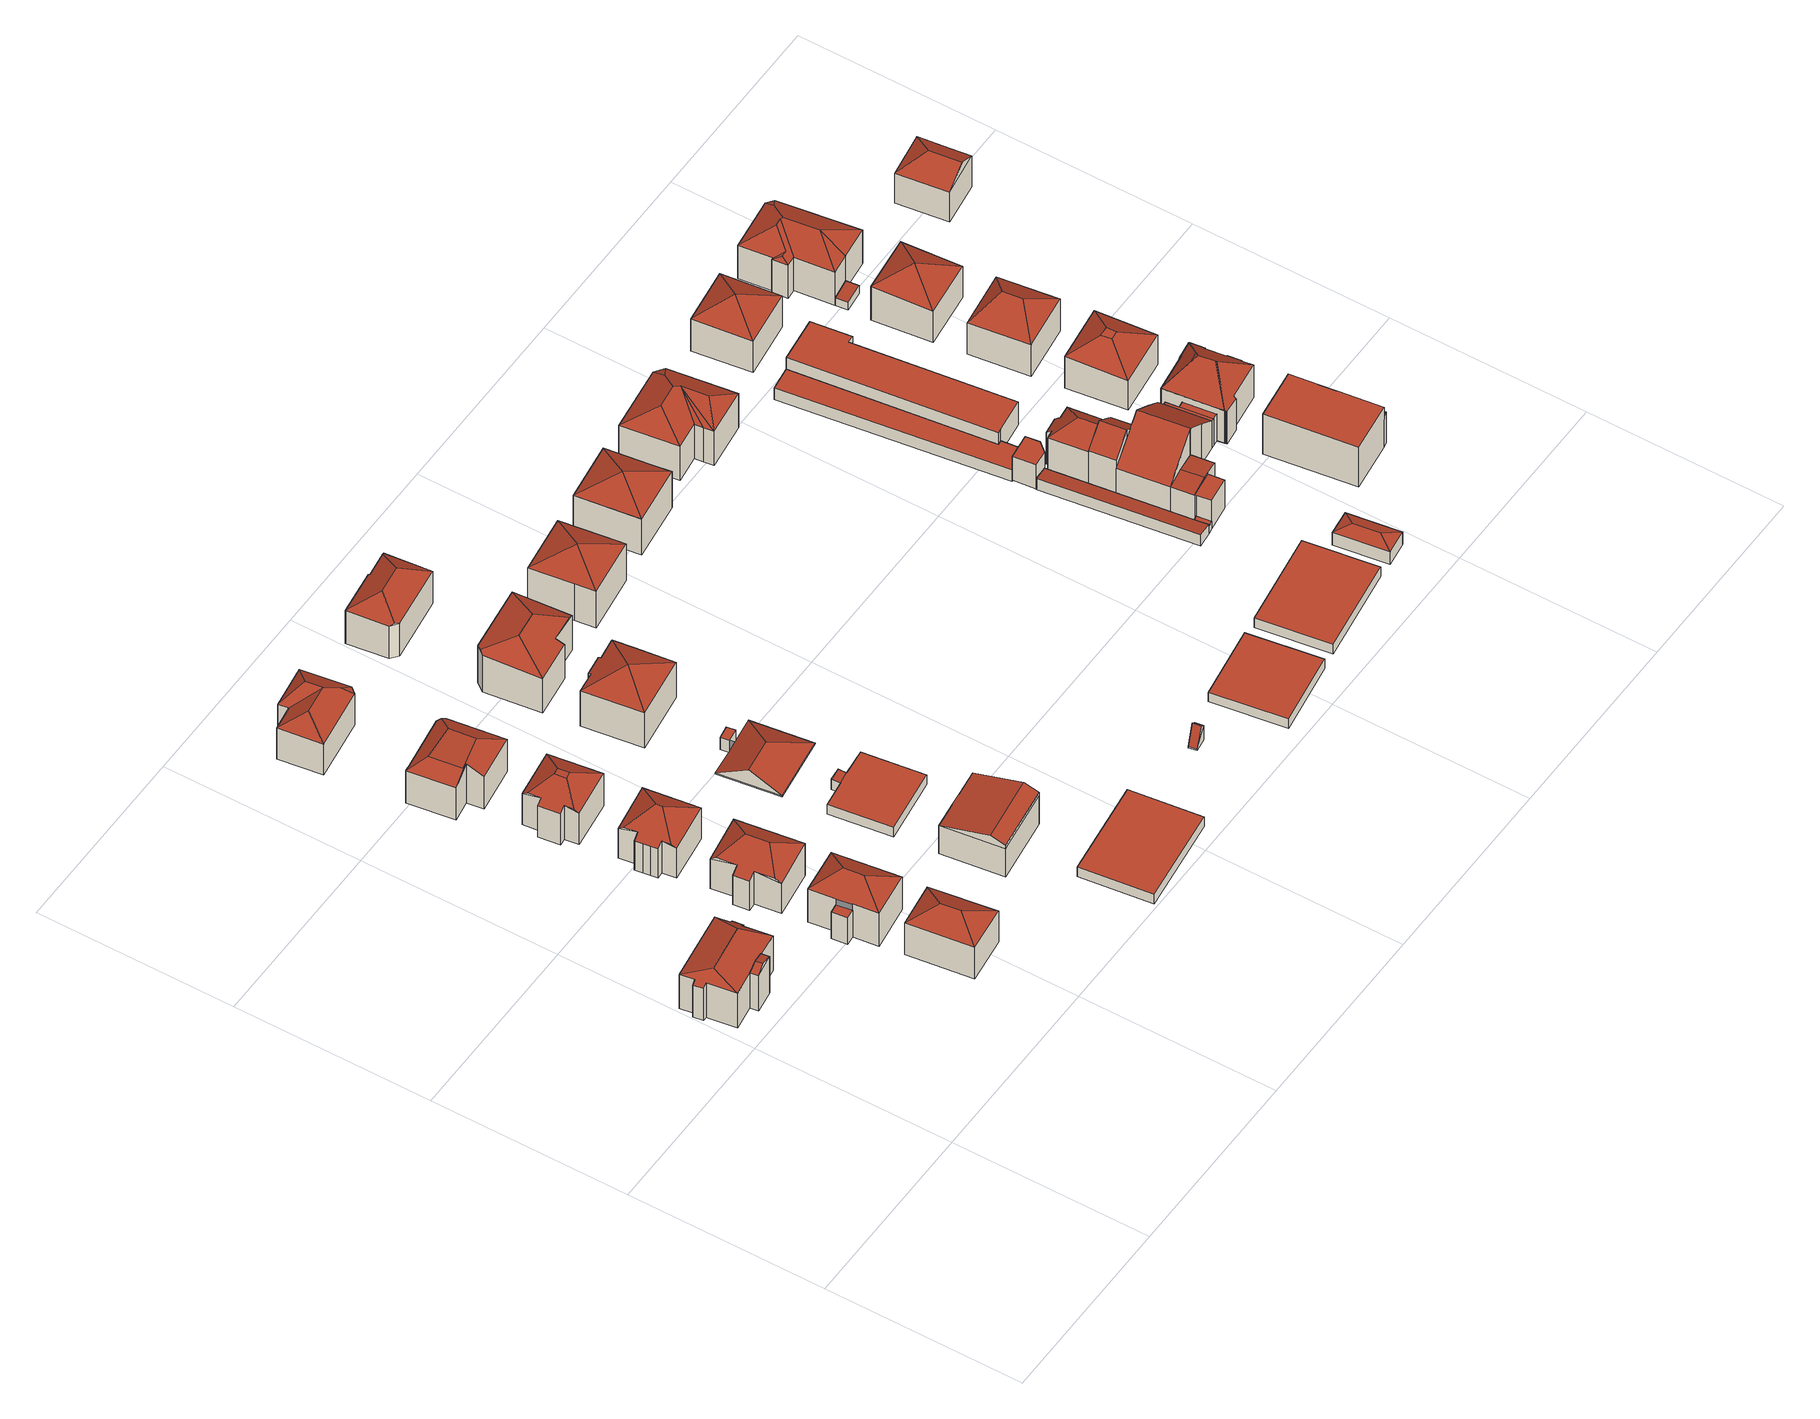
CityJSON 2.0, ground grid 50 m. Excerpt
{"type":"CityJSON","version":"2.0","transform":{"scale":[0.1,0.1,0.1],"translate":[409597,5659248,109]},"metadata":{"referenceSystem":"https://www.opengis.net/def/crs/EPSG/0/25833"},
"CityObjects":{
"building1":{"type":"Building","attributes":{"Gemeindeschluessel":14612000,"Geometrietyp2DReferenz":"3000","function":"31001_9998","roofType":"9999"},"children":["building1-1","building1-2"]},
"building1-1":{"type":"BuildingPart","attributes":{"Dachtyp_tdc":"tdcGableRoof","Dachneigung":14.38,"QualitaetDacherkennung":37,"Geometrietyp2DReferenz":"3000","measuredHeight":12.45,"roofType":"3100"},"parents":["building1"],"geometry":[{"type":"MultiSurface","lod":"2","boundaries":[[[0,1,2,3,4]],[[1,5,6,2]],[[5,7,8,9,6]],[[5,1,10]],[[0,7,11]],[[1,0,11,10]],[[7,5,10,11]],[[3,2,6,9]]],"semantics":{"surfaces":[{"type":"WallSurface"},{"type":"RoofSurface"},{"type":"GroundSurface"}],"values":[0,0,0,0,0,1,1,2]}}]},
"building1-2":{"type":"BuildingPart","attributes":{"Dachtyp_tdc":"tdcHipRoof","Dachneigung":17.71,"QualitaetDacherkennung":63,"Geometrietyp2DReferenz":"3000","measuredHeight":13.17,"roofType":"3200"},"parents":["building1"],"geometry":[{"type":"MultiSurface","lod":"2","boundaries":[[[12,13,14,15]],[[16,8,4,17,15,14]],[[9,18,19,20,21,22,23,24,25,26,27,28,29,3]],[[8,16,18,9]],[[16,30,19,18]],[[30,31,20,19]],[[31,32,21,20]],[[32,33,22,21]],[[33,13,23,22]],[[13,12,24,23]],[[12,34,25,24]],[[34,35,26,25]],[[35,36,27,26]],[[36,37,28,27]],[[37,17,29,28]],[[17,4,3,29]],[[17,37,36,35,34,12,15]],[[13,33,32,31,30,16,14]]],"semantics":{"surfaces":[{"type":"RoofSurface"},{"type":"GroundSurface"},{"type":"WallSurface"}],"values":[0,0,1,2,2,2,2,2,2,2,2,2,2,2,2,2,0,0]}}]},
"building2":{"type":"Building","attributes":{"Dachtyp_tdc":"tdcHipRoof","Gemeindeschluessel":14612000,"Dachneigung":29.77,"QualitaetDacherkennung":73,"Geometrietyp2DReferenz":"3000","measuredHeight":13.25,"function":"31001_9998","roofType":"3200"},"geometry":[{"type":"Solid","lod":"2","boundaries":[[[[38,39,40,41]],[[39,42,43,40]],[[42,44,45,43]],[[44,38,41,45]],[[42,39,46]],[[38,44,47]],[[39,38,47,46]],[[44,42,46,47]],[[41,40,43,45]]]],"semantics":{"surfaces":[{"type":"WallSurface"},{"type":"RoofSurface"},{"type":"GroundSurface"}],"values":[[0,0,0,0,1,1,1,1,2]]}}]},
"building3":{"type":"Building","attributes":{"Gemeindeschluessel":14612000,"Geometrietyp2DReferenz":"3000","function":"31001_9998","roofType":"9999"},"children":["building3-1","building3-2"]},
"building3-1":{"type":"BuildingPart","attributes":{"Dachtyp_tdc":"tdcPolyFlatRoof","Dachneigung":0,"QualitaetDacherkennung":34,"Geometrietyp2DReferenz":"3000","measuredHeight":8.35,"roofType":"1000"},"parents":["building3"],"geometry":[{"type":"MultiSurface","lod":"2","boundaries":[[[48,49,50,51]],[[49,52,53,50]],[[52,54,55,53]],[[52,49,48,54]],[[51,50,53,55]]],"semantics":{"surfaces":[{"type":"WallSurface"},{"type":"RoofSurface"},{"type":"GroundSurface"}],"values":[0,0,0,1,2]}}]},
"building3-2":{"type":"BuildingPart","attributes":{"Dachtyp_tdc":"tdcHipRoof","Dachneigung":31.07,"QualitaetDacherkennung":76,"Geometrietyp2DReferenz":"3000","measuredHeight":13.85,"roofType":"3200"},"parents":["building3"],"geometry":[{"type":"MultiSurface","lod":"2","boundaries":[[[56,55,54]],[[56,57,58,55]],[[57,59,60,58]],[[59,61,62,60]],[[61,63,64,62]],[[63,65,51,64]],[[65,66,48,51]],[[63,61,67]],[[59,57,68]],[[61,59,68,67]],[[57,56,66,65,63,67,68]],[[55,58,60,62,64,51]]],"semantics":{"surfaces":[{"type":"WallSurface"},{"type":"RoofSurface"},{"type":"GroundSurface"}],"values":[0,0,0,0,0,0,0,1,1,1,1,2]}}]},
"building4":{"type":"Building","attributes":{"Dachtyp_tdc":"tdcFreeFormRoof","Gemeindeschluessel":14612000,"Dachneigung":27.85,"QualitaetDacherkennung":63,"Geometrietyp2DReferenz":"3000","measuredHeight":13.51,"function":"31001_9998","roofType":"5000"},"geometry":[{"type":"Solid","lod":"2","boundaries":[[[[69,70,71,72]],[[70,73,74,71]],[[73,75,76,74]],[[75,77,78,76]],[[77,79,80,78]],[[79,81,82,80]],[[81,83,84,82]],[[83,69,72,84]],[[85,86,87,70]],[[77,75,88,89]],[[79,89,88,86,85,69,83,81]],[[75,73,87,86,88]],[[70,69,85]],[[73,70,87]],[[79,77,89]],[[72,71,74,76,78,80,82,84]]]],"semantics":{"surfaces":[{"type":"WallSurface"},{"type":"RoofSurface"},{"type":"GroundSurface"}],"values":[[0,0,0,0,0,0,0,0,1,1,1,1,0,0,0,2]]}}]},
"building5":{"type":"Building","attributes":{"Dachtyp_tdc":"tdcFreeFormRoof","Gemeindeschluessel":14612000,"Dachneigung":25.5,"QualitaetDacherkennung":57,"Geometrietyp2DReferenz":"3000","measuredHeight":13.3,"function":"31001_9998","roofType":"5000"},"geometry":[{"type":"Solid","lod":"2","boundaries":[[[[90,91,92,93]],[[91,94,95,92]],[[94,96,97,95]],[[96,98,99,97]],[[98,100,101,99]],[[100,102,103,101]],[[102,104,105,103]],[[104,106,107,105]],[[106,108,109,107]],[[108,90,93,109]],[[100,98,110,111]],[[112,113,96,94,114]],[[110,98,113,112]],[[102,111,110,112,114,91,90,108,106,104]],[[94,91,114]],[[98,96,113]],[[102,100,111]],[[93,92,95,97,99,101,103,105,107,109]]]],"semantics":{"surfaces":[{"type":"WallSurface"},{"type":"RoofSurface"},{"type":"GroundSurface"}],"values":[[0,0,0,0,0,0,0,0,0,0,1,1,1,1,0,0,0,2]]}}]},
"building6":{"type":"Building","attributes":{"Dachtyp_tdc":"tdcFreeFormRoof","Gemeindeschluessel":14612000,"Dachneigung":25.38,"QualitaetDacherkennung":51,"Geometrietyp2DReferenz":"3000","measuredHeight":13.24,"function":"31001_9998","roofType":"5000"},"geometry":[{"type":"Solid","lod":"2","boundaries":[[[[115,116,117,118]],[[116,119,120,117]],[[119,121,122,120]],[[121,123,124,122]],[[123,125,126,124]],[[121,127,128,129,130,131,125,123]],[[132,115,133,130,129]],[[134,116,115,132]],[[116,134,128,127,119]],[[128,134,132,129]],[[121,119,127]],[[133,131,130]],[[126,135,136,118,117,120,122,124]],[[125,131,135,126]],[[131,133,136,135]],[[133,115,118,136]]]],"semantics":{"surfaces":[{"type":"WallSurface"},{"type":"RoofSurface"},{"type":"GroundSurface"}],"values":[[0,0,0,0,0,1,1,1,1,1,0,0,2,0,0,0]]}}]},
"building7":{"type":"Building","attributes":{"Dachtyp_tdc":"tdcFreeFormRoof","Gemeindeschluessel":14612000,"Dachneigung":3.14,"QualitaetDacherkennung":48,"Geometrietyp2DReferenz":"3000","measuredHeight":12.89,"function":"31001_9998","roofType":"5000"},"geometry":[{"type":"Solid","lod":"2","boundaries":[[[[137,138,139,140]],[[138,141,142,139]],[[141,143,144,142]],[[143,145,146,144]],[[145,147,148,146]],[[147,149,150,148]],[[149,151,152,150]],[[151,153,154,152]],[[153,155,156,154]],[[155,137,140,156]],[[157,158,159,137,155]],[[160,161,143,141,138,137,159]],[[149,147,145,161,160,162]],[[151,149,162,158,157,153]],[[158,162,160,159]],[[145,143,161]],[[155,153,157]],[[140,139,142,144,146,148,150,152,154,156]]]],"semantics":{"surfaces":[{"type":"WallSurface"},{"type":"RoofSurface"},{"type":"GroundSurface"}],"values":[[0,0,0,0,0,0,0,0,0,0,1,1,1,1,1,0,0,2]]}}]},
"building8":{"type":"Building","attributes":{"Dachtyp_tdc":"tdcFreeFormRoof","Gemeindeschluessel":14612000,"Dachneigung":31.77,"QualitaetDacherkennung":48,"Geometrietyp2DReferenz":"3000","measuredHeight":13.33,"function":"31001_9998","roofType":"5000"},"geometry":[{"type":"Solid","lod":"2","boundaries":[[[[163,164,165,166]],[[164,167,168,165]],[[167,169,170,168]],[[169,171,172,170]],[[171,173,174,172]],[[173,175,176,174]],[[175,163,166,176]],[[177,175,173]],[[178,179,177,173,171]],[[178,171,169]],[[179,178,169,167]],[[180,179,167,164]],[[180,164,163]],[[177,179,180,163,175]],[[166,165,168,170,172,174,176]]]],"semantics":{"surfaces":[{"type":"WallSurface"},{"type":"RoofSurface"},{"type":"GroundSurface"}],"values":[[0,0,0,0,0,0,0,1,1,1,1,1,1,1,2]]}}]},
"building9":{"type":"Building","attributes":{"Gemeindeschluessel":14612000,"Geometrietyp2DReferenz":"3000","function":"31001_9998","roofType":"9999"},"children":["building9-1","building9-2"]},
"building9-1":{"type":"BuildingPart","attributes":{"Dachtyp_tdc":"tdcPolyFlatRoof","Dachneigung":0,"QualitaetDacherkennung":0,"Geometrietyp2DReferenz":"3000","measuredHeight":3.06,"roofType":"9999"},"parents":["building9"],"geometry":[{"type":"MultiSurface","lod":"2","boundaries":[[[181,182,183,184]],[[184,183,185,186]],[[182,181,187,188]],[[181,184,186,187]],[[186,185,188,187]],[[188,185,183,182]]],"semantics":{"surfaces":[{"type":"RoofSurface"},{"type":"WallSurface"},{"type":"GroundSurface"},{"type":"ClosureSurface","isClosure":"1","QuelleClosure":"LoD1Solid"}],"values":[0,1,1,1,2,3]}}]},
"building9-2":{"type":"BuildingPart","attributes":{"Dachtyp_tdc":"tdcGableRoof","Dachneigung":11.98,"QualitaetDacherkennung":10,"Geometrietyp2DReferenz":"3000","measuredHeight":11.44,"roofType":"3100"},"parents":["building9"],"geometry":[{"type":"MultiSurface","lod":"2","boundaries":[[[189,190,191,192]],[[190,193,182,188,191]],[[194,195,196,185,183]],[[195,197,198,196]],[[197,189,192,198]],[[199,200,201,202]],[[195,194,193,190,202,201]],[[197,200,199,189]],[[195,201,200,197]],[[189,199,202,190]],[[192,191,188,185,196,198]]],"semantics":{"surfaces":[{"type":"WallSurface"},{"type":"RoofSurface"},{"type":"GroundSurface"}],"values":[0,0,0,0,0,1,1,0,0,0,2]}}]},
"building10":{"type":"Building","attributes":{"Gemeindeschluessel":14612000,"Geometrietyp2DReferenz":"3000","function":"31001_9998","roofType":"9999"},"children":["building10-1","building10-2"]},
"building10-1":{"type":"BuildingPart","attributes":{"Dachtyp_tdc":"tdcPolyFlatRoof","Dachneigung":0,"QualitaetDacherkennung":24,"Geometrietyp2DReferenz":"3000","measuredHeight":3,"roofType":"1000"},"parents":["building10"],"geometry":[{"type":"MultiSurface","lod":"2","boundaries":[[[203,204,205,206]],[[204,207,208,205]],[[207,209,210,208]],[[209,211,212,213,210]],[[214,203,206,215,216]],[[214,211,209,207,204,203]],[[206,205,208,210,213,215]]],"semantics":{"surfaces":[{"type":"WallSurface"},{"type":"RoofSurface"},{"type":"GroundSurface"}],"values":[0,0,0,0,0,1,2]}}]},
"building10-2":{"type":"BuildingPart","attributes":{"Dachtyp_tdc":"tdcPolyFlatRoof","Dachneigung":10.18,"QualitaetDacherkennung":91,"Geometrietyp2DReferenz":"3000","measuredHeight":3.32,"roofType":"2100"},"parents":["building10"],"geometry":[{"type":"MultiSurface","lod":"2","boundaries":[[[212,217,218,213]],[[217,219,220,218]],[[219,216,215,220]],[[216,219,217,212]],[[213,218,220,215]]],"semantics":{"surfaces":[{"type":"WallSurface"},{"type":"RoofSurface"},{"type":"GroundSurface"}],"values":[0,0,0,1,2]}}]},
"building11":{"type":"Building","attributes":{"Gemeindeschluessel":14612000,"Dachtyp_tdc":"tdcPolyFlatRoof","Dachneigung":0,"QualitaetDacherkennung":26,"Geometrietyp2DReferenz":"3000","measuredHeight":3,"function":"31001_9998","roofType":"1000"},"geometry":[{"type":"Solid","lod":"2","boundaries":[[[[221,222,223,224]],[[222,225,226,223]],[[225,227,228,226]],[[227,221,224,228]],[[227,225,222,221]],[[224,223,226,228]]]],"semantics":{"surfaces":[{"type":"WallSurface"},{"type":"RoofSurface"},{"type":"GroundSurface"}],"values":[[0,0,0,0,1,2]]}}]},
"building12":{"type":"Building","attributes":{"Gemeindeschluessel":14612000,"Geometrietyp2DReferenz":"3000","function":"31001_9998","roofType":"9999"},"children":["building12-1","building12-2"]},
"building12-1":{"type":"BuildingPart","attributes":{"Dachtyp_tdc":"tdcFreeFormRoof","Dachneigung":30,"QualitaetDacherkennung":8,"Geometrietyp2DReferenz":"3000","measuredHeight":4.78,"roofType":"5000"},"parents":["building12"],"geometry":[{"type":"MultiSurface","lod":"2","boundaries":[[[229,230,231,232]],[[230,233,234,231]],[[233,235,236,234]],[[237,235,233]],[[238,237,233,230]],[[238,230,229]],[[237,238,229,239,240,235]],[[232,231,234,236,241,242]]],"semantics":{"surfaces":[{"type":"WallSurface"},{"type":"RoofSurface"},{"type":"GroundSurface"}],"values":[0,0,0,0,1,1,1,2]}}]},
"building12-2":{"type":"BuildingPart","attributes":{"Dachtyp_tdc":"tdcPolyFlatRoof","Dachneigung":0,"QualitaetDacherkennung":42,"Geometrietyp2DReferenz":"3000","measuredHeight":3.94,"roofType":"1000"},"parents":["building12"],"geometry":[{"type":"MultiSurface","lod":"2","boundaries":[[[243,244,245,246]],[[244,247,239,242,245]],[[248,243,246,241,240]],[[248,247,244,243]],[[246,245,242,241]]],"semantics":{"surfaces":[{"type":"WallSurface"},{"type":"RoofSurface"},{"type":"GroundSurface"}],"values":[0,0,0,1,2]}}]},
"building13":{"type":"Building","attributes":{"Dachtyp_tdc":"tdcTentRoof","Gemeindeschluessel":14612000,"Dachneigung":26.67,"QualitaetDacherkennung":71,"Geometrietyp2DReferenz":"3000","measuredHeight":14.99,"function":"31001_9998","roofType":"3500"},"geometry":[{"type":"Solid","lod":"2","boundaries":[[[[249,250,251,252]],[[250,253,254,251]],[[253,255,256,254]],[[255,257,258,256]],[[257,259,260,258]],[[259,261,262,260]],[[261,263,264,262]],[[263,265,266,264]],[[265,267,268,266]],[[267,249,252,268]],[[259,257,255,269]],[[261,259,269]],[[263,261,269]],[[255,253,250,249,267,265,263,269]],[[252,251,254,256,258,260,262,264,266,268]]]],"semantics":{"surfaces":[{"type":"WallSurface"},{"type":"RoofSurface"},{"type":"GroundSurface"}],"values":[[0,0,0,0,0,0,0,0,0,0,1,1,1,1,2]]}}]},
"building14":{"type":"Building","attributes":{"Dachtyp_tdc":"tdcFreeFormRoof","Gemeindeschluessel":14612000,"Dachneigung":22.98,"QualitaetDacherkennung":44,"Geometrietyp2DReferenz":"3000","measuredHeight":14.34,"function":"31001_9998","roofType":"5000"},"geometry":[{"type":"Solid","lod":"2","boundaries":[[[[270,271,272,273]],[[271,274,275,272]],[[274,276,277,275]],[[276,278,279,277]],[[278,280,281,279]],[[280,282,283,281]],[[282,270,273,283]],[[284,270,282,285]],[[276,286,287,278]],[[286,285,282,280,287]],[[286,276,274,271,284,285]],[[271,270,284]],[[280,278,287]],[[273,272,275,277,279,281,283]]]],"semantics":{"surfaces":[{"type":"WallSurface"},{"type":"RoofSurface"},{"type":"GroundSurface"}],"values":[[0,0,0,0,0,0,0,1,1,1,1,0,0,2]]}}]},
"building15":{"type":"Building","attributes":{"Dachtyp_tdc":"tdcFreeFormRoof","Gemeindeschluessel":14612000,"Dachneigung":32.27,"QualitaetDacherkennung":72,"Geometrietyp2DReferenz":"3000","measuredHeight":13.97,"function":"31001_9998","roofType":"5000"},"geometry":[{"type":"Solid","lod":"2","boundaries":[[[[288,289,290,291]],[[289,292,293,290]],[[292,294,295,293]],[[294,296,297,295]],[[296,298,299,297]],[[298,300,301,299]],[[300,288,291,301]],[[296,294,302,303]],[[300,304,305,288]],[[303,302,292,289,288,305]],[[296,303,305,304,298]],[[294,292,302]],[[300,298,304]],[[291,290,293,295,297,299,301]]]],"semantics":{"surfaces":[{"type":"WallSurface"},{"type":"RoofSurface"},{"type":"GroundSurface"}],"values":[[0,0,0,0,0,0,0,1,1,1,1,0,0,2]]}}]},
"building16":{"type":"Building","attributes":{"Dachtyp_tdc":"tdcGableRoof","Gemeindeschluessel":14612000,"Dachneigung":67.08,"QualitaetDacherkennung":8,"Geometrietyp2DReferenz":"3000","measuredHeight":5.51,"function":"31001_9998","roofType":"3100"},"geometry":[{"type":"Solid","lod":"2","boundaries":[[[[306,307,308,309]],[[307,310,311,308]],[[310,312,313,311]],[[312,306,309,313]],[[310,307,314]],[[306,312,315]],[[307,306,315,314]],[[312,310,314,315]],[[309,308,311,313]]]],"semantics":{"surfaces":[{"type":"WallSurface"},{"type":"RoofSurface"},{"type":"GroundSurface"}],"values":[[0,0,0,0,0,0,1,1,2]]}}]},
"building17":{"type":"Building","attributes":{"Dachtyp_tdc":"tdcFreeFormRoof","Gemeindeschluessel":14612000,"Dachneigung":26.66,"QualitaetDacherkennung":70,"Geometrietyp2DReferenz":"3000","measuredHeight":15.32,"function":"31001_9998","roofType":"5000"},"geometry":[{"type":"Solid","lod":"2","boundaries":[[[[316,317,318,319]],[[317,320,321,318]],[[320,322,323,321]],[[322,324,325,323]],[[324,326,327,325]],[[326,316,319,327]],[[328,322,320]],[[328,326,324,322]],[[326,328,316]],[[316,328,320,317]],[[319,318,321,323,325,327]]]],"semantics":{"surfaces":[{"type":"WallSurface"},{"type":"RoofSurface"},{"type":"GroundSurface"}],"values":[[0,0,0,0,0,0,1,1,1,1,2]]}}]},
"building18":{"type":"Building","attributes":{"Dachtyp_tdc":"tdcPolyFlatRoof","Gemeindeschluessel":14612000,"Dachneigung":0,"QualitaetDacherkennung":6,"Geometrietyp2DReferenz":"3000","measuredHeight":3,"function":"31001_9998","roofType":"1000"},"geometry":[{"type":"Solid","lod":"2","boundaries":[[[[329,330,331,332]],[[330,333,334,331]],[[333,335,336,334]],[[335,329,332,336]],[[335,333,330,329]],[[332,331,334,336]]]],"semantics":{"surfaces":[{"type":"WallSurface"},{"type":"RoofSurface"},{"type":"GroundSurface"}],"values":[[0,0,0,0,1,2]]}}]},
"building19":{"type":"Building","attributes":{"Dachtyp_tdc":"tdcFreeFormRoof","Gemeindeschluessel":14612000,"Dachneigung":26.99,"QualitaetDacherkennung":70,"Geometrietyp2DReferenz":"3000","measuredHeight":15.25,"function":"31001_9998","roofType":"5000"},"geometry":[{"type":"Solid","lod":"2","boundaries":[[[[337,338,339,340]],[[338,341,342,339]],[[341,343,344,342]],[[343,345,346,344]],[[345,337,340,346]],[[347,343,341,338]],[[343,347,348,345]],[[348,347,337]],[[338,337,347]],[[337,345,348]],[[340,339,342,344,346]]]],"semantics":{"surfaces":[{"type":"WallSurface"},{"type":"RoofSurface"},{"type":"GroundSurface"}],"values":[[0,0,0,0,0,1,1,1,1,0,2]]}}]},
"building20":{"type":"Building","attributes":{"Dachtyp_tdc":"tdcPolyFlatRoof","Gemeindeschluessel":14612000,"Dachneigung":0,"QualitaetDacherkennung":19,"Geometrietyp2DReferenz":"3000","measuredHeight":3,"function":"31001_9998","roofType":"1000"},"geometry":[{"type":"Solid","lod":"2","boundaries":[[[[349,350,351,352]],[[350,353,354,351]],[[353,355,356,354]],[[355,349,352,356]],[[355,353,350,349]],[[352,351,354,356]]]],"semantics":{"surfaces":[{"type":"WallSurface"},{"type":"RoofSurface"},{"type":"GroundSurface"}],"values":[[0,0,0,0,1,2]]}}]},
"building21":{"type":"Building","attributes":{"Dachtyp_tdc":"tdcFreeFormRoof","Gemeindeschluessel":14612000,"Dachneigung":28.41,"QualitaetDacherkennung":15,"Geometrietyp2DReferenz":"3000","measuredHeight":14.67,"function":"31001_9998","roofType":"5000"},"geometry":[{"type":"Solid","lod":"2","boundaries":[[[[357,358,359,360]],[[358,361,362,359]],[[361,363,364,362]],[[363,365,366,364]],[[365,367,368,366]],[[367,369,370,368]],[[369,371,372,370]],[[371,357,360,372]],[[373,374,375,371,369]],[[373,365,376]],[[373,367,365]],[[367,373,369]],[[376,365,363]],[[377,374,373,376,363,361]],[[377,361,358]],[[375,374,377,358,357]],[[375,357,371]],[[360,359,362,364,366,368,370,372]]]],"semantics":{"surfaces":[{"type":"WallSurface"},{"type":"RoofSurface"},{"type":"GroundSurface"}],"values":[[0,0,0,0,0,0,0,0,1,1,1,1,1,1,1,1,1,2]]}}]},
"building22":{"type":"Building","attributes":{"Gemeindeschluessel":14612000,"Dachneigung":90,"Dachorientierung":0,"MittlereTraufHoehe":112.86,"QualitaetDacherkennung":97,"ObjektHoehe":2.33,"BodenHoehe":110.53,"Geometrietyp2DReferenz":"3000","AbsoluteHoehe":112.86,"Dachflaeche":4.98,"measuredHeight":2.33,"function":"31001_9998","roofType":"1000","storeysAboveGround":1},"geometry":[{"type":"MultiSurface","lod":"2","boundaries":[[[378,379,380,381]],[[382,383,384,385]],[[381,380,383,382]],[[380,379,384,383]],[[379,378,385,384]],[[378,381,382,385]]],"semantics":{"surfaces":[{"type":"RoofSurface"},{"type":"GroundSurface"},{"type":"WallSurface"}],"values":[0,1,2,2,2,2]}}]},
"building23":{"type":"Building","attributes":{"Gemeindeschluessel":14612000,"Dachneigung":80.69,"Dachorientierung":0,"MittlereTraufHoehe":113.59,"QualitaetDacherkennung":100,"ObjektHoehe":3.48,"BodenHoehe":110.51,"Geometrietyp2DReferenz":"3000","AbsoluteHoehe":113.99,"Dachflaeche":157.26,"measuredHeight":3.48,"function":"31001_9998","roofType":"2100","storeysAboveGround":1},"geometry":[{"type":"MultiSurface","lod":"2","boundaries":[[[386,387,388,389]],[[387,390,385,388]],[[390,391,384,385]],[[391,392,393,384]],[[392,386,389,393]],[[392,391,390,387,386]],[[389,388,385,384,393]]],"semantics":{"surfaces":[{"type":"WallSurface"},{"type":"RoofSurface"},{"type":"GroundSurface"}],"values":[0,0,0,0,0,1,2]}}]},
"building24":{"type":"Building","attributes":{"Gemeindeschluessel":14612000,"Dachneigung":90,"Dachorientierung":0,"MittlereTraufHoehe":118.25,"QualitaetDacherkennung":17,"ObjektHoehe":7.58,"BodenHoehe":110.67,"Geometrietyp2DReferenz":"3000","AbsoluteHoehe":118.25,"Dachflaeche":34.42,"measuredHeight":7.58,"function":"31001_9998","roofType":"1000","storeysAboveGround":3},"geometry":[{"type":"MultiSurface","lod":"2","boundaries":[[[394,395,396,397]],[[395,398,399,396]],[[398,400,401,399]],[[400,402,403,401]],[[402,394,397,403]],[[402,400,398,395,394]],[[397,396,399,401,403]]],"semantics":{"surfaces":[{"type":"WallSurface"},{"type":"RoofSurface"},{"type":"GroundSurface"}],"values":[0,0,0,0,0,1,2]}}]},
"building25":{"type":"Building","attributes":{"Dachtyp_tdc":"tdcHipRoof","Gemeindeschluessel":14612000,"Dachneigung":19.69,"QualitaetDacherkennung":89,"Geometrietyp2DReferenz":"3000","measuredHeight":5.15,"function":"31001_9998","roofType":"3200"},"geometry":[{"type":"Solid","lod":"2","boundaries":[[[[404,405,406,407]],[[405,408,409,406]],[[408,410,411,409]],[[410,404,407,411]],[[408,405,412]],[[404,410,413]],[[405,404,413,412]],[[410,408,412,413]],[[407,406,409,411]]]],"semantics":{"surfaces":[{"type":"WallSurface"},{"type":"RoofSurface"},{"type":"GroundSurface"}],"values":[[0,0,0,0,1,1,1,1,2]]}}]},
"building26":{"type":"Building","attributes":{"Gemeindeschluessel":14612000,"Dachneigung":90,"Dachorientierung":0,"MittlereTraufHoehe":114.04,"QualitaetDacherkennung":76,"ObjektHoehe":3.7,"BodenHoehe":110.34,"Geometrietyp2DReferenz":"3000","AbsoluteHoehe":114.04,"Dachflaeche":326.48,"measuredHeight":3.7,"function":"31001_9998","roofType":"1000","storeysAboveGround":1},"geometry":[{"type":"MultiSurface","lod":"2","boundaries":[[[414,415,416,417]],[[415,418,419,416]],[[418,420,421,419]],[[420,422,423,421]],[[422,424,425,423]],[[424,414,417,425]],[[424,422,420,418,415,414]],[[417,416,419,421,423,425]]],"semantics":{"surfaces":[{"type":"WallSurface"},{"type":"RoofSurface"},{"type":"GroundSurface"}],"values":[0,0,0,0,0,0,1,2]}}]},
"building27":{"type":"Building","attributes":{"Gemeindeschluessel":14612000,"Dachneigung":90,"Dachorientierung":0,"MittlereTraufHoehe":117.62,"QualitaetDacherkennung":96,"ObjektHoehe":7.34,"BodenHoehe":110.28,"Geometrietyp2DReferenz":"3000","AbsoluteHoehe":117.62,"Dachflaeche":512.31,"measuredHeight":7.34,"function":"31001_9998","roofType":"1000","storeysAboveGround":2},"geometry":[{"type":"MultiSurface","lod":"2","boundaries":[[[426,427,417,416]],[[427,428,429,417]],[[428,430,431,429]],[[430,432,433,431]],[[432,434,435,433]],[[434,436,419,435]],[[436,426,416,419]],[[436,434,432,430,428,427,426]],[[416,417,429,431,433,435,419]]],"semantics":{"surfaces":[{"type":"WallSurface"},{"type":"RoofSurface"},{"type":"GroundSurface"}],"values":[0,0,0,0,0,0,0,1,2]}}]},
"building28":{"type":"Building","attributes":{"Gemeindeschluessel":14612000,"Dachneigung":52.2,"Dachorientierung":-7.7,"MittlereTraufHoehe":122.9,"QualitaetDacherkennung":32,"ObjektHoehe":16.95,"BodenHoehe":110.47,"Geometrietyp2DReferenz":"3000","AbsoluteHoehe":127.42,"Dachflaeche":337.52,"measuredHeight":16.95,"function":"31001_9998","roofType":"3100","storeysAboveGround":6},"children":["building28-1","building28-2","building28-3","building28-4","building28-5","building28-6","building28-7"],"geometry":[{"type":"MultiSurface","lod":"2","boundaries":[[[437,438,439,440,441]],[[442,443,444,445]],[[446,447,448,449,450]],[[447,451,452,448]],[[451,453,454,455,452]],[[456,457,458,459,460]],[[457,437,441,458]],[[461,462,463,443,442,438,437]],[[437,457,456,453,451,447,446,461]],[[441,440,464,445,444,465,466,449,448,452,455,459,458]],[[442,467,439,438]],[[442,445,464,467]],[[467,464,440,439]],[[468,462,461]],[[465,444,443,463]],[[466,465,463,462,468]],[[446,450,468,461]],[[466,468,450,449]],[[460,454,453,456]],[[460,459,455,454]]],"semantics":{"surfaces":[{"type":"WallSurface"},{"type":"RoofSurface"},{"type":"GroundSurface"},{"type":"ClosureSurface","isClosure":"1","QuelleClosure":"LoD2WallSurface"}],"values":[0,0,0,0,0,0,0,1,1,2,0,3,3,0,3,3,0,3,0,3]}}]},
"building28-1":{"type":"BuildingPart","attributes":{"Dachneigung":90,"Dachorientierung":0,"MittlereTraufHoehe":118.95,"QualitaetDacherkennung":80,"BodenHoehe":110.47,"ObjektTeilHoehe":8.49,"Geometrietyp2DReferenz":"3000","AbsoluteHoehe":118.95,"Dachflaeche":11.26,"measuredHeight":8.49,"roofType":"1000","storeysAboveGround":3},"parents":["building28"],"geometry":[{"type":"MultiSurface","lod":"2","boundaries":[[[454,469,470,455]],[[469,471,472,470]],[[473,460,459,474]],[[460,473,471,469,454]],[[455,470,472,474,459]],[[471,473,474,472]],[[455,459,460,454]]],"semantics":{"surfaces":[{"type":"WallSurface"},{"type":"RoofSurface"},{"type":"GroundSurface"},{"type":"ClosureSurface","isClosure":"1","QuelleClosure":"LoD2WallSurface"}],"values":[0,0,0,1,2,3,3]}}]},
"building28-2":{"type":"BuildingPart","attributes":{"Dachneigung":83.95,"Dachorientierung":-7.78,"MittlereTraufHoehe":119.5,"QualitaetDacherkennung":88,"BodenHoehe":110.47,"ObjektTeilHoehe":9.37,"Geometrietyp2DReferenz":"3000","AbsoluteHoehe":119.84,"Dachflaeche":59.47,"measuredHeight":9.37,"roofType":"3100","storeysAboveGround":3},"parents":["building28"],"geometry":[{"type":"MultiSurface","lod":"2","boundaries":[[[475,442,445,476]],[[439,477,478,440]],[[477,479,480,481,478]],[[467,442,475,482,483]],[[483,479,477,439,467]],[[484,476,445,464,440,478,481]],[[482,485,483]],[[475,476,484,485,482]],[[464,445,442,467]],[[439,440,464,467]],[[485,480,479,483]],[[481,480,485,484]]],"semantics":{"surfaces":[{"type":"WallSurface"},{"type":"RoofSurface"},{"type":"GroundSurface"},{"type":"ClosureSurface","isClosure":"1","QuelleClosure":"LoD2WallSurface"}],"values":[0,0,0,1,1,2,0,3,3,3,0,3]}}]},
"building28-3":{"type":"BuildingPart","attributes":{"Dachneigung":51.86,"Dachorientierung":-7.79,"MittlereTraufHoehe":123.16,"QualitaetDacherkennung":71,"BodenHoehe":110.47,"ObjektTeilHoehe":15.6,"Geometrietyp2DReferenz":"3000","AbsoluteHoehe":126.07,"Dachflaeche":87.8,"measuredHeight":15.6,"roofType":"3100","storeysAboveGround":5},"parents":["building28"],"geometry":[{"type":"MultiSurface","lod":"2","boundaries":[[[486,487,488,489,444,443]],[[490,491,492,493,494]],[[491,450,449,492]],[[495,487,486,496]],[[496,462,468,450,491,490,495]],[[465,444,489,497,498,493,492,449,466]],[[486,443,463,496]],[[443,444,465,463]],[[499,500,488,487,495]],[[497,489,488,500]],[[498,497,500,499]],[[490,494,499,495]],[[498,499,494,493]],[[463,462,496]],[[465,466,468,462,463]],[[466,449,450,468]]],"semantics":{"surfaces":[{"type":"WallSurface"},{"type":"RoofSurface"},{"type":"GroundSurface"},{"type":"ClosureSurface","isClosure":"1","QuelleClosure":"LoD2WallSurface"}],"values":[0,0,0,1,1,2,0,3,0,3,3,0,3,0,3,3]}}]},
"building28-4":{"type":"BuildingPart","attributes":{"Dachneigung":90,"Dachorientierung":0,"MittlereTraufHoehe":118.95,"QualitaetDacherkennung":94,"BodenHoehe":110.47,"ObjektTeilHoehe":8.49,"Geometrietyp2DReferenz":"3000","AbsoluteHoehe":118.95,"Dachflaeche":12.82,"measuredHeight":8.49,"roofType":"1000","storeysAboveGround":3},"parents":["building28"],"geometry":[{"type":"MultiSurface","lod":"2","boundaries":[[[471,501,502,472]],[[503,473,474,504]],[[473,503,501,471]],[[472,502,504,474]],[[504,502,501,503]],[[473,471,472,474]]],"semantics":{"surfaces":[{"type":"WallSurface"},{"type":"RoofSurface"},{"type":"GroundSurface"},{"type":"ClosureSurface","isClosure":"1","QuelleClosure":"LoD2WallSurface"}],"values":[0,0,1,2,3,3]}}]},
"building28-5":{"type":"BuildingPart","attributes":{"Dachneigung":90,"Dachorientierung":0,"MittlereTraufHoehe":119.51,"QualitaetDacherkennung":81,"BodenHoehe":110.47,"ObjektTeilHoehe":9.04,"Geometrietyp2DReferenz":"3000","AbsoluteHoehe":119.51,"Dachflaeche":26.36,"measuredHeight":9.04,"roofType":"1000","storeysAboveGround":3},"parents":["building28"],"geometry":[{"type":"MultiSurface","lod":"2","boundaries":[[[505,506,475,476,382]],[[480,507,508,481]],[[507,509,383,508]],[[509,505,382,383]],[[509,507,480,485,482,506,505]],[[382,476,484,481,508,383]],[[482,475,506]],[[484,476,475,482,485]],[[481,484,485,480]]],"semantics":{"surfaces":[{"type":"WallSurface"},{"type":"RoofSurface"},{"type":"GroundSurface"},{"type":"ClosureSurface","isClosure":"1","QuelleClosure":"LoD2WallSurface"}],"values":[0,0,0,0,1,2,0,3,3]}}]},
"building28-6":{"type":"BuildingPart","attributes":{"Dachneigung":51.41,"Dachorientierung":172.14,"MittlereTraufHoehe":121.72,"QualitaetDacherkennung":90,"BodenHoehe":110.47,"ObjektTeilHoehe":14.94,"Geometrietyp2DReferenz":"3000","AbsoluteHoehe":125.41,"Dachflaeche":127.84,"measuredHeight":14.94,"roofType":"5000","storeysAboveGround":5},"parents":["building28"],"geometry":[{"type":"MultiSurface","lod":"2","boundaries":[[[488,510,511,489]],[[510,512,513,511]],[[512,514,515,513]],[[514,516,517,515]],[[516,518,519,517]],[[518,520,521,519]],[[520,494,493,521]],[[522,500,499,494,520]],[[522,520,518,516,514,512,510]],[[522,510,488,500]],[[497,489,511,513,515,517,519,521,493,498]],[[488,489,497,500]],[[497,498,499,500]],[[498,493,494,499]]],"semantics":{"surfaces":[{"type":"WallSurface"},{"type":"RoofSurface"},{"type":"GroundSurface"},{"type":"ClosureSurface","isClosure":"1","QuelleClosure":"LoD2WallSurface"}],"values":[0,0,0,0,0,0,0,1,1,1,2,3,3,3]}}]},
"building28-7":{"type":"BuildingPart","attributes":{"Dachneigung":50.83,"Dachorientierung":-7.85,"MittlereTraufHoehe":120.78,"QualitaetDacherkennung":79,"BodenHoehe":110.47,"ObjektTeilHoehe":16.33,"Geometrietyp2DReferenz":"3000","AbsoluteHoehe":126.8,"Dachflaeche":303.39,"measuredHeight":16.33,"roofType":"3200","storeysAboveGround":5},"parents":["building28"],"geometry":[{"type":"MultiSurface","lod":"2","boundaries":[[[523,524,525,526]],[[524,527,528,525]],[[527,529,530,528]],[[529,531,532,530]],[[531,533,534,532]],[[533,535,536,534]],[[535,537,538,536]],[[537,539,540,538]],[[539,541,542,540]],[[541,543,544,542]],[[543,545,546,544]],[[545,547,548,546]],[[547,549,504,548]],[[549,503,504]],[[550,502,501]],[[550,551,552,502]],[[551,553,554,552]],[[553,555,556,554]],[[555,523,526,556]],[[557,558,539,537,535,533,531,529,527,524,523]],[[557,523,555,553,551]],[[558,557,551,550,549,547]],[[558,547,545,543,541,539]],[[526,525,528,530,532,534,536,538,540,542,544,546,548,504,502,552,554,556]],[[501,503,549,550]],[[501,502,504,503]]],"semantics":{"surfaces":[{"type":"WallSurface"},{"type":"RoofSurface"},{"type":"GroundSurface"},{"type":"ClosureSurface","isClosure":"1","QuelleClosure":"LoD2WallSurface"}],"values":[0,0,0,0,0,0,0,0,0,0,0,0,0,0,0,0,0,0,0,1,1,1,1,2,0,3]}}]},
"building29":{"type":"Building","attributes":{"Dachtyp_tdc":"tdcTentRoof","Gemeindeschluessel":14612000,"Dachneigung":29.29,"QualitaetDacherkennung":64,"Geometrietyp2DReferenz":"3000","measuredHeight":14.1,"function":"31001_9998","roofType":"3500"},"geometry":[{"type":"Solid","lod":"2","boundaries":[[[[559,560,561,562]],[[560,563,564,561]],[[563,565,566,564]],[[565,559,562,566]],[[560,559,567]],[[563,560,567]],[[565,563,567]],[[559,565,567]],[[562,561,564,566]]]],"semantics":{"surfaces":[{"type":"WallSurface"},{"type":"RoofSurface"},{"type":"GroundSurface"}],"values":[[0,0,0,0,1,1,1,1,2]]}}]},
"building30":{"type":"Building","attributes":{"Gemeindeschluessel":14612000,"Geometrietyp2DReferenz":"3000","function":"31001_9998","roofType":"9999"},"children":["building30-1","building30-2","building30-3"]},
"building30-1":{"type":"BuildingPart","attributes":{"Dachtyp_tdc":"tdcFreeFormRoof","Dachneigung":54.66,"QualitaetDacherkennung":22,"Geometrietyp2DReferenz":"3000","measuredHeight":10.12,"roofType":"5000"},"parents":["building30"],"geometry":[{"type":"MultiSurface","lod":"2","boundaries":[[[568,569,570,571]],[[569,572,573,570]],[[572,574,575,573]],[[576,577,572,569]],[[576,569,568]],[[577,576,568,574]],[[577,574,572]],[[575,571,570,573]]],"semantics":{"surfaces":[{"type":"WallSurface"},{"type":"RoofSurface"},{"type":"GroundSurface"}],"values":[0,0,0,1,1,1,0,2]}}]},
"building30-2":{"type":"BuildingPart","attributes":{"Dachtyp_tdc":"tdcPolyFlatRoof","Dachneigung":37.22,"QualitaetDacherkennung":36,"Geometrietyp2DReferenz":"3000","measuredHeight":9.91,"roofType":"2100"},"parents":["building30"],"geometry":[{"type":"MultiSurface","lod":"2","boundaries":[[[578,579,580,581]],[[582,583,584,585]],[[583,578,581,584]],[[583,582,579,578]],[[581,580,585,584]]],"semantics":{"surfaces":[{"type":"WallSurface"},{"type":"RoofSurface"},{"type":"GroundSurface"}],"values":[0,0,0,1,2]}}]},
"building30-3":{"type":"BuildingPart","attributes":{"Dachtyp_tdc":"tdcPolyFlatRoof","Dachneigung":0,"QualitaetDacherkennung":61,"Geometrietyp2DReferenz":"3000","measuredHeight":12.58,"roofType":"1000"},"parents":["building30"],"geometry":[{"type":"MultiSurface","lod":"2","boundaries":[[[586,587,588,580,579]],[[587,589,590,588]],[[589,591,568,571,590]],[[592,593,582,585,575,574]],[[593,592,591,589,587,586]],[[580,588,590,571,575,585]]],"semantics":{"surfaces":[{"type":"WallSurface"},{"type":"RoofSurface"},{"type":"GroundSurface"}],"values":[0,0,0,0,1,2]}}]},
"building31":{"type":"Building","attributes":{"Dachtyp_tdc":"tdcHipRoof","Gemeindeschluessel":14612000,"Dachneigung":39.44,"QualitaetDacherkennung":63,"Geometrietyp2DReferenz":"3000","measuredHeight":16.06,"function":"31001_9998","roofType":"3200"},"geometry":[{"type":"Solid","lod":"2","boundaries":[[[[529,531,594,595]],[[596,597,598,541,599,600]],[[601,602,603,604,557]],[[599,605,606,607,531,529,608,601,557,600]],[[604,596,600,557]],[[594,609,610,611,612,613,614,615,616,617,618,619,620,621,595]],[[531,607,609,594]],[[607,606,610,609]],[[606,605,611,610]],[[605,599,612,611]],[[599,541,613,612]],[[541,598,614,613]],[[598,597,615,614]],[[597,596,616,615]],[[596,604,617,616]],[[604,603,618,617]],[[603,602,619,618]],[[602,601,620,619]],[[601,608,621,620]],[[608,529,595,621]]]],"semantics":{"surfaces":[{"type":"WallSurface"},{"type":"RoofSurface"},{"type":"GroundSurface"}],"values":[[0,1,1,1,1,2,0,0,0,0,0,0,0,0,0,0,0,0,0,0]]}}]},
"building32":{"type":"Building","attributes":{"Dachtyp_tdc":"tdcCutTentRoof","Gemeindeschluessel":14612000,"Dachneigung":31.87,"QualitaetDacherkennung":68,"Geometrietyp2DReferenz":"3000","measuredHeight":13.46,"function":"31001_9998","roofType":"9999"},"geometry":[{"type":"Solid","lod":"2","boundaries":[[[[622,623,624,625]],[[623,626,627,624]],[[626,628,629,627]],[[628,622,625,629]],[[623,622,630,631]],[[626,623,631,632]],[[628,626,632,633]],[[622,628,633,630]],[[633,632,631,630]],[[625,624,627,629]]]],"semantics":{"surfaces":[{"type":"WallSurface"},{"type":"RoofSurface"},{"type":"GroundSurface"}],"values":[[0,0,0,0,1,1,1,1,1,2]]}}]},
"building33":{"type":"Building","attributes":{"Dachtyp_tdc":"tdcHipRoof","Gemeindeschluessel":14612000,"Dachneigung":29.74,"QualitaetDacherkennung":58,"Geometrietyp2DReferenz":"3000","measuredHeight":14.39,"function":"31001_9998","roofType":"3200"},"geometry":[{"type":"Solid","lod":"2","boundaries":[[[[634,635,636,637]],[[635,638,639,636]],[[638,640,641,639]],[[640,634,637,641]],[[638,635,642]],[[634,640,643]],[[635,634,643,642]],[[640,638,642,643]],[[637,636,639,641]]]],"semantics":{"surfaces":[{"type":"WallSurface"},{"type":"RoofSurface"},{"type":"GroundSurface"}],"values":[[0,0,0,0,1,1,1,1,2]]}}]},
"building34":{"type":"Building","attributes":{"Dachtyp_tdc":"tdcPolyFlatRoof","Gemeindeschluessel":14612000,"Dachneigung":3.41,"QualitaetDacherkennung":60,"Geometrietyp2DReferenz":"3000","measuredHeight":2.57,"function":"31001_9998","roofType":"2100"},"geometry":[{"type":"Solid","lod":"2","boundaries":[[[[644,645,646,647]],[[645,648,649,646]],[[648,650,651,649]],[[650,644,647,651]],[[650,648,645,644]],[[647,646,649,651]]]],"semantics":{"surfaces":[{"type":"WallSurface"},{"type":"RoofSurface"},{"type":"GroundSurface"}],"values":[[0,0,0,0,1,2]]}}]},
"building35":{"type":"Building","attributes":{"Dachtyp_tdc":"tdcTentRoof","Gemeindeschluessel":14612000,"Dachneigung":28.69,"QualitaetDacherkennung":56,"Geometrietyp2DReferenz":"3000","measuredHeight":14.2,"function":"31001_9998","roofType":"3500"},"geometry":[{"type":"Solid","lod":"2","boundaries":[[[[652,653,654,655]],[[653,656,657,654]],[[656,658,659,657]],[[658,652,655,659]],[[653,652,660]],[[656,653,660]],[[658,656,660]],[[652,658,660]],[[655,654,657,659]]]],"semantics":{"surfaces":[{"type":"WallSurface"},{"type":"RoofSurface"},{"type":"GroundSurface"}],"values":[[0,0,0,0,1,1,1,1,2]]}}]},
"building36":{"type":"Building","attributes":{"Dachtyp_tdc":"tdcFreeFormRoof","Gemeindeschluessel":14612000,"Dachneigung":28.75,"QualitaetDacherkennung":43,"Geometrietyp2DReferenz":"3000","measuredHeight":14.12,"function":"31001_9998","roofType":"5000"},"geometry":[{"type":"Solid","lod":"2","boundaries":[[[[661,662,663,664]],[[662,665,666,663]],[[665,667,668,666]],[[667,669,670,668]],[[669,671,672,670]],[[671,673,674,672]],[[673,675,676,674]],[[675,677,678,676]],[[677,679,680,678]],[[679,661,664,680]],[[681,679,677]],[[679,681,661]],[[682,683,681,677,675]],[[682,675,673]],[[684,685,683,682,673,671]],[[686,684,671,669]],[[687,686,669,667]],[[687,667,665]],[[685,684,686,687,665,662]],[[681,683,685,662,661]],[[664,663,666,668,670,672,674,676,678,680]]]],"semantics":{"surfaces":[{"type":"WallSurface"},{"type":"RoofSurface"},{"type":"GroundSurface"}],"values":[[0,0,0,0,0,0,0,0,0,0,1,1,1,1,1,1,1,1,1,1,2]]}}]},
"building37":{"type":"Building","attributes":{"Dachtyp_tdc":"tdcFreeFormRoof","Gemeindeschluessel":14612000,"Dachneigung":30.58,"QualitaetDacherkennung":72,"Geometrietyp2DReferenz":"3000","measuredHeight":12.88,"function":"31001_9998","roofType":"5000"},"geometry":[{"type":"Solid","lod":"2","boundaries":[[[[688,689,690,691]],[[689,692,693,690]],[[692,694,695,693]],[[694,696,697,695]],[[696,688,691,697]],[[698,699,696,694]],[[692,700,698,694]],[[689,688,699,698,700]],[[692,689,700]],[[688,696,699]],[[691,690,693,695,697]]]],"semantics":{"surfaces":[{"type":"WallSurface"},{"type":"RoofSurface"},{"type":"GroundSurface"}],"values":[[0,0,0,0,0,1,1,1,0,0,2]]}}]}
},
"vertices":[
[144,577,130],[147,557,130],[147,557,13],[144,577,13],[144,577,123],[91,549,124],[91,549,13],[88,569,124],[88,569,123],[88,569,13],[116,553,138],[113,572,138],
[186,721,121],[6,695,121],[43,632,145],[167,650,145],[26,560,123],[206,586,123],[26,560,13],[15,633,13],[5,632,13],[1,658,13],[11,659,13],[6,695,13],[186,721,13],[191,685,13],[201,687,13],[205,660,13],[195,659,13],[206,586,13],[15,633,122],[5,632,114],[1,658,113],[11,659,122],[191,685,122],[201,687,114],[205,660,114],[195,659,122],
[508,389,116],[532,224,115],[532,224,17],[508,389,17],[415,209,117],[415,209,17],[393,373,118],[393,373,17],[464,275,150],[457,324,150],
[376,494,100],[353,491,100],[353,491,16],[376,494,16],[348,530,100],[348,530,16],[370,533,100],[370,533,16],
[370,533,120],[361,598,120],[361,598,16],[479,614,118],[479,614,16],[501,448,118],[501,448,16],[384,432,120],[384,432,16],[376,494,121],[376,494,120],[433,501,155],[426,550,155],
[338,762,121],[329,825,110],[329,825,17],[338,762,17],[447,841,118],[447,841,17],[470,675,118],[470,675,17],[351,658,110],[351,658,17],[342,722,120],[342,722,17],[321,719,109],[321,719,17],[316,759,109],[316,759,17],[331,811,121],[397,780,153],[446,841,118],[405,723,153],[349,673,120],
[284,988,112],[302,991,121],[302,991,19],[284,988,19],[295,1036,113],[295,1036,19],[417,1054,117],[417,1054,19],[437,917,117],[437,917,19],[314,900,113],[314,900,19],[309,935,120],[309,935,19],[292,933,112],[292,933,19],[290,950,112],[290,950,19],[287,967,112],[287,967,19],[370,971,152],[312,912,120],[367,987,152],[417,1054,118],[297,1024,121],
[388,1277,119],[406,1144,119],[406,1144,16],[388,1277,16],[284,1128,115],[284,1128,16],[280,1163,123],[280,1163,16],[262,1161,114],[262,1161,16],[255,1215,114],[255,1215,16],[283,1141,123],[330,1189,148],[326,1218,148],[268,1248,123],[272,1217,123],[342,1220,149],[267,1261,115],[346,1192,149],[272,1217,16],[267,1261,16],
[183,1503,120],[187,1504,120],[187,1504,18],[183,1503,18],[200,1505,120],[200,1505,18],[338,1525,121],[338,1525,18],[353,1513,123],[353,1513,18],[356,1511,121],[356,1511,18],[376,1370,121],[376,1370,18],[259,1353,120],[259,1353,18],[253,1394,142],[253,1394,18],[200,1386,120],[200,1386,18],[238,1391,142],[238,1393,142],[227,1474,142],[314,1480,147],[346,1518,126],[323,1413,147],
[156,1693,116],[141,1803,116],[141,1803,18],[156,1693,18],[203,1812,116],[203,1812,18],[199,1838,116],[199,1838,18],[309,1854,116],[309,1854,18],[327,1733,116],[327,1733,18],[313,1716,116],[313,1716,18],[299,1741,133],[260,1807,151],[266,1765,151],[193,1755,151],
[749,503,37],[752,483,37],[785,487,37],[782,508,37],[785,487,6],[782,508,6],[749,503,6],[752,483,6],
[706,318,95],[685,474,95],[685,474,6],[706,318,6],[752,483,95],[785,487,95],[852,496,95],[852,496,6],[873,341,95],[873,341,6],[706,318,106],[873,341,106],[868,376,121],[702,353,121],
[816,757,39],[837,602,39],[837,602,9],[816,757,9],[671,580,39],[671,580,9],[650,735,39],[650,735,9],[717,744,39],[717,744,38],[717,744,9],[750,749,39],[750,749,9],[750,749,38],
[714,765,42],[714,765,9],[747,769,42],[747,769,9],
[1057,40,37],[811,9,37],[811,9,7],[1057,40,7],[789,190,37],[789,190,7],[1035,221,37],[1035,221,7],
[781,1018,16],[802,863,16],[802,863,13],[781,1018,13],[636,840,16],[636,840,13],[615,996,16],[615,996,13],[626,918,61],[714,930,61],[715,1009,16],[682,1004,16],[682,1004,13],[715,1009,13],
[679,1025,52],[712,1030,52],[712,1030,13],[679,1025,13],[715,1009,52],[682,1004,52],
[676,1332,125],[677,1325,128],[677,1325,16],[676,1332,16],[729,1333,128],[729,1333,16],[732,1333,128],[732,1333,16],[739,1281,128],[739,1281,16],[752,1183,128],[752,1183,16],[593,1161,128],[593,1161,16],[572,1311,128],[572,1311,16],[626,1318,128],[626,1318,16],[625,1325,125],[625,1325,16],[662,1247,166],
[747,1444,125],[667,1434,132],[667,1434,16],[747,1444,16],[670,1413,123],[670,1413,16],[561,1399,123],[561,1399,16],[542,1539,132],[542,1539,16],[559,1562,134],[559,1562,16],[729,1584,134],[729,1584,16],[734,1442,132],[680,1501,159],[611,1492,159],[550,1549,138],
[500,1860,122],[614,1875,122],[614,1875,17],[500,1860,17],[615,1871,124],[615,1871,17],[683,1881,122],[683,1881,17],[698,1766,119],[698,1766,17],[533,1744,119],[533,1744,17],[514,1758,120],[514,1758,17],[679,1880,124],[636,1817,157],[523,1751,125],[563,1807,157],
[1262,197,52],[1266,176,52],[1266,176,6],[1262,197,6],[1233,171,10],[1233,171,6],[1229,192,10],[1229,192,6],[1254,174,62],[1251,196,62],
[828,1435,132],[821,1485,132],[821,1485,16],[828,1435,16],[806,1595,131],[806,1595,16],[956,1615,131],[956,1615,16],[971,1505,132],[971,1505,16],[978,1455,132],[978,1455,16],[892,1525,169],
[1578,70,37],[1391,41,37],[1391,41,7],[1578,70,7],[1363,227,37],[1363,227,7],[1549,255,37],[1549,255,7],
[1034,1626,131],[1184,1646,131],[1184,1646,17],[1034,1626,17],[1199,1535,131],[1199,1535,17],[1206,1486,131],[1206,1486,17],[1056,1466,131],[1056,1466,17],[1120,1556,169],[1056,1466,132],
[1863,112,40],[1620,76,40],[1620,76,10],[1863,112,10],[1593,259,40],[1593,259,10],[1836,295,40],[1836,295,10],
[1262,1657,124],[1431,1679,124],[1431,1679,16],[1262,1657,16],[1454,1662,124],[1454,1662,16],[1477,1492,124],[1477,1492,16],[1357,1476,124],[1357,1476,16],[1354,1501,124],[1354,1501,16],[1351,1523,124],[1351,1523,16],[1281,1514,124],[1281,1514,16],[1403,1591,157],[1390,1601,163],[1329,1593,163],[1412,1526,157],[1422,1643,143],
[1760,519,39],[1765,484,39],[1779,486,39],[1774,522,39],[1774,522,15],[1779,486,15],[1765,484,15],[1760,519,15],
[1672,862,50],[1712,867,43],[1712,867,15],[1672,862,15],[1760,519,43],[1765,484,43],[1725,479,50],[1725,479,15],
[1665,919,92],[1729,927,92],[1729,927,17],[1665,919,17],[1733,892,92],[1733,892,17],[1712,867,92],[1712,867,17],[1672,862,92],[1672,862,17],
[1899,111,54],[1880,245,54],[1880,245,14],[1899,111,14],[1943,253,54],[1943,253,14],[1962,120,54],[1962,120,14],[1915,217,66],[1925,151,66],
[1648,1481,50],[1711,983,50],[1711,983,13],[1648,1481,13],[1722,985,50],[1722,985,13],[1729,927,50],[1729,927,13],[1665,919,50],[1665,919,13],[1588,1473,50],[1588,1473,13],
[1711,983,86],[1648,1481,86],[1763,1495,86],[1763,1495,13],[1776,1395,86],[1776,1395,13],[1758,1393,86],[1758,1393,13],[1809,996,86],[1809,996,13],[1722,985,86],
[1869,597,184],[1867,597,183],[1867,597,103],[1867,597,15],[1869,597,15],[1765,583,103],[1748,709,103],[1748,709,15],[1765,583,15],[1855,723,182],[1908,731,141],[1908,731,15],[1855,723,15],[1855,723,128],[1956,737,103],[1956,737,15],[1958,724,103],[1958,724,100],[1958,724,15],[1973,611,103],[1925,605,141],[1925,605,15],[1973,611,15],[1973,611,100],[1852,723,184],[1818,718,158],[1801,716,145],[1816,590,15],[1801,716,15],[1852,723,15],[1816,590,108],[1852,723,130],
[1968,726,100],[1968,726,15],[1972,693,100],[1972,693,15],[1983,612,100],[1983,612,15],
[1773,526,103],[1773,526,15],[1875,540,103],[1875,540,15],[1839,535,107],[1839,535,105],[1839,535,15],[1794,529,105],[1824,533,108],[1824,533,15],[1824,533,105],
[1748,709,128],[1739,773,128],[1739,773,125],[1739,773,15],[1836,785,136],[1846,786,128],[1846,786,15],[1836,785,15],[1836,785,125],[1793,780,171],[1801,716,171],[1788,779,15],[1793,780,15],[1793,780,160],[1788,779,164],
[1988,695,100],[1988,695,15],[1998,614,100],[1998,614,15],
[1774,522,105],[1773,526,105],[1844,495,105],[1844,495,15],[1779,486,105],
[1726,868,125],[1726,868,15],[1747,871,125],[1747,871,15],[1745,884,115],[1745,884,15],[1788,890,115],[1788,890,15],[1790,877,125],[1790,877,15],[1823,881,125],[1823,881,15],[1781,826,164],
[2127,767,116],[2128,767,115],[2128,767,15],[2127,767,15],[2133,731,115],[2133,731,15],[2128,730,119],[2128,730,15],[2135,679,119],[2135,679,15],[2139,679,116],[2139,679,15],[2144,645,116],[2144,645,15],[2140,644,119],[2140,644,15],[2145,615,119],[2145,615,15],[2046,602,119],[2046,602,15],[2047,596,113],[2047,596,15],[2002,590,119],[2002,590,15],[2001,596,119],[2001,596,15],[1998,614,119],[1988,695,119],[1981,744,119],[1981,744,15],[2083,758,119],[2083,758,15],[2083,761,116],[2083,761,15],[2059,701,178],[2065,658,178],
[1609,1698,115],[1753,1717,115],[1753,1717,14],[1609,1698,14],[1773,1571,112],[1773,1571,14],[1629,1552,112],[1629,1552,14],[1691,1638,155],
[2144,527,110],[2156,529,110],[2156,529,18],[2144,527,18],[2166,459,110],[2166,459,18],[2153,457,110],[2153,457,18],[2151,522,119],[2160,458,119],
[2186,305,117],[2174,303,107],[2174,303,18],[2186,305,18],[2159,413,107],[2172,414,117],[2172,414,18],[2159,413,18],
[2174,303,144],[2048,286,144],[2048,286,18],[2017,510,144],[2017,510,18],[2144,527,144],[2153,457,144],[2159,413,144],
[2135,679,17],[2128,730,17],[2000,595,119],[2000,593,116],[2046,599,115],[2144,615,118],[2065,660,178],[2127,768,116],[2078,761,116],[2078,758,119],[1980,745,119],[2140,644,118],[2144,645,115],[2139,679,115],[2132,731,116],[2139,679,17],[2144,645,17],[2140,644,17],[2144,615,17],[2046,602,17],[2046,599,17],[2000,593,17],[2000,595,17],[1980,745,17],[2078,758,17],[2078,761,17],[2127,768,17],[2132,731,17],
[1950,969,115],[2095,988,115],[2095,988,16],[1950,969,16],[2114,839,109],[2114,839,16],[1969,820,109],[1969,820,16],[2016,920,150],[2041,923,150],[2042,897,150],[2021,894,150],
[1939,1047,115],[1919,1197,115],[1919,1197,15],[1939,1047,15],[2063,1216,116],[2063,1216,15],[2083,1066,116],[2083,1066,15],[2002,1161,159],[2008,1112,159],
[1942,1485,40],[1890,1479,37],[1890,1479,14],[1942,1485,14],[1886,1510,37],[1886,1510,14],[1938,1517,40],[1938,1517,14],
[1890,1422,122],[2033,1439,122],[2033,1439,16],[1890,1422,16],[2051,1293,114],[2051,1293,16],[1908,1275,114],[1908,1275,16],[1970,1363,158],
[1886,1510,118],[1874,1608,118],[1874,1608,13],[1886,1510,13],[1849,1605,118],[1849,1605,13],[1844,1644,118],[1844,1644,13],[1850,1644,118],[1850,1644,13],[1839,1727,118],[1839,1727,13],[1974,1744,118],[1974,1744,13],[1991,1731,118],[1991,1731,13],[2020,1527,118],[2020,1527,13],[1938,1517,118],[1938,1517,13],[1944,1585,155],[1967,1717,132],[1932,1672,154],[1908,1674,151],[1927,1676,151],[1872,1627,128],[1856,1625,128],
[2323,1499,113],[2330,1449,113],[2330,1449,14],[2323,1499,14],[2220,1434,108],[2220,1434,14],[2202,1563,108],[2202,1563,14],[2312,1578,113],[2312,1578,14],[2269,1521,143],[2313,1578,114],[2280,1442,143]
]}
